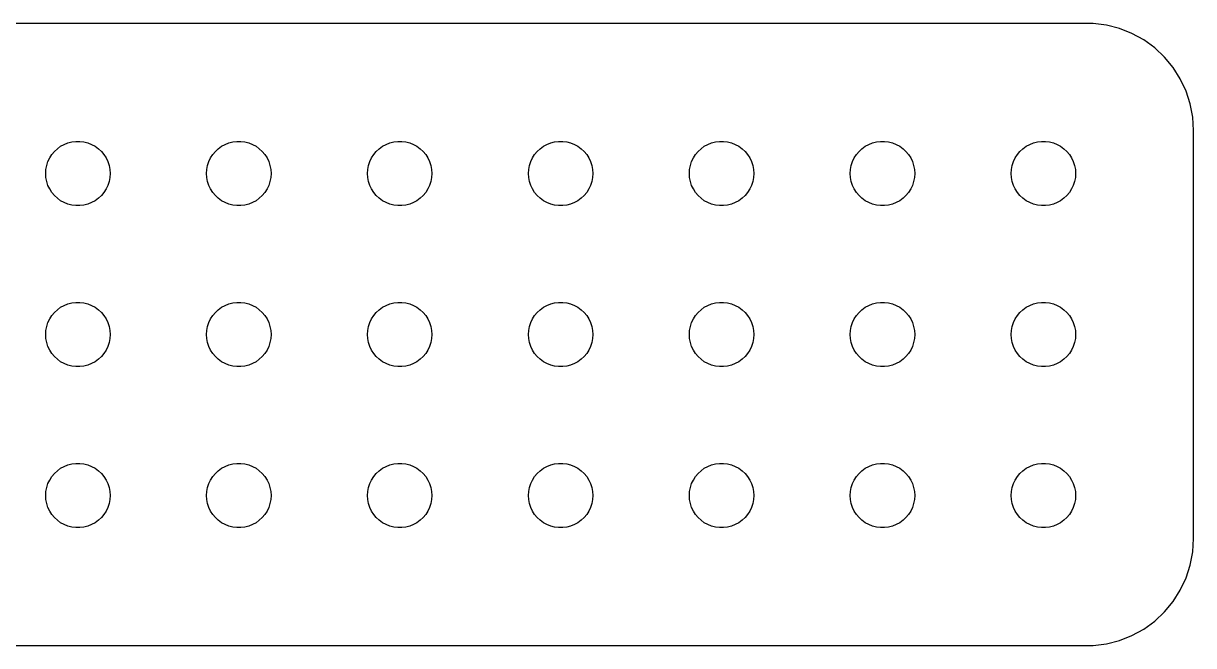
# Model space of a CAD drawing. Header units: metres. Extents: x -52 to 52, y -14 to 14.
# Drawn here: x -2.5 to 52, y -14.5 to 14.5 of the extents above; entities that cross this region are included whole.
import ezdxf

# ---------------------------------------------------------------- set-up
doc = ezdxf.new("R2010")
doc.units = ezdxf.units.M

msp = doc.modelspace()

# ---------------------------------------------------------------- linework, layer by layer
for p, q in [((47.3139, 14.4901), (-47.3139, 14.4901)), ((47.9369, 14.4114), (47.3139, 14.4901)), ((48.5451, 14.2553), (47.9369, 14.4114)), ((49.1289, 14.0241), (48.5451, 14.2553)), ((49.6791, 13.7216), (49.1289, 14.0241)), ((50.1871, 13.3526), (49.6791, 13.7216)), ((50.6448, 12.9227), (50.1871, 13.3526)), ((51.0451, 12.4389), (50.6448, 12.9227)), ((51.3815, 11.9088), (51.0451, 12.4389)), ((51.6489, 11.3406), (51.3815, 11.9088)), ((51.8429, 10.7434), (51.6489, 11.3406)), ((51.9606, 10.1267), (51.8429, 10.7434)), ((52, 9.5), (51.9606, 10.1267)), ((52, -9.5), (52, 9.5)), ((-0.956131, 8.65576), (-0.803726, 8.76648)), ((-0.803726, 8.76648), (-0.638657, 8.85724)), ((-0.638657, 8.85724), (-0.463516, 8.92657)), ((-0.463516, 8.92657), (-0.281067, 8.97342)), ((-0.281067, 8.97342), (-0.094177, 8.99704)), ((-0.094177, 8.99704), (0.094177, 8.99704)), ((0.094177, 8.99704), (0.281067, 8.97342)), ((0.281067, 8.97342), (0.463516, 8.92657)), ((0.463516, 8.92657), (0.638657, 8.85724)), ((0.638657, 8.85724), (0.803726, 8.76648)), ((0.803726, 8.76648), (0.956131, 8.65576)), ((6.54385, 8.65576), (6.69626, 8.76648)), ((6.69626, 8.76648), (6.86133, 8.85724)), ((6.86133, 8.85724), (7.03647, 8.92657)), ((7.03647, 8.92657), (7.21892, 8.97342)), ((7.21892, 8.97342), (7.40581, 8.99704)), ((7.40581, 8.99704), (7.59418, 8.99704)), ((7.59418, 8.99704), (7.78107, 8.97342)), ((7.78107, 8.97342), (7.96352, 8.92657)), ((7.96352, 8.92657), (8.13866, 8.85724)), ((8.13866, 8.85724), (8.30373, 8.76648)), ((8.30373, 8.76648), (8.45613, 8.65576)), ((14.0439, 8.65576), (14.1963, 8.76648)), ((14.1963, 8.76648), (14.3613, 8.85724)), ((14.3613, 8.85724), (14.5365, 8.92657)), ((14.5365, 8.92657), (14.7189, 8.97342)), ((14.7189, 8.97342), (14.9058, 8.99704)), ((14.9058, 8.99704), (15.0942, 8.99704)), ((15.0942, 8.99704), (15.2811, 8.97342)), ((15.2811, 8.97342), (15.4635, 8.92657)), ((15.4635, 8.92657), (15.6387, 8.85724)), ((15.6387, 8.85724), (15.8037, 8.76648)), ((15.8037, 8.76648), (15.9561, 8.65576)), ((21.5439, 8.65576), (21.6963, 8.76648)), ((21.6963, 8.76648), (21.8613, 8.85724)), ((21.8613, 8.85724), (22.0365, 8.92657)), ((22.0365, 8.92657), (22.2189, 8.97342)), ((22.2189, 8.97342), (22.4058, 8.99704)), ((22.4058, 8.99704), (22.5942, 8.99704)), ((22.5942, 8.99704), (22.7811, 8.97342)), ((22.7811, 8.97342), (22.9635, 8.92657)), ((22.9635, 8.92657), (23.1387, 8.85724)), ((23.1387, 8.85724), (23.3037, 8.76648)), ((23.3037, 8.76648), (23.4561, 8.65576)), ((29.0439, 8.65576), (29.1963, 8.76648)), ((29.1963, 8.76648), (29.3613, 8.85724)), ((29.3613, 8.85724), (29.5365, 8.92657)), ((29.5365, 8.92657), (29.7189, 8.97342)), ((29.7189, 8.97342), (29.9058, 8.99704)), ((29.9058, 8.99704), (30.0942, 8.99704)), ((30.0942, 8.99704), (30.2811, 8.97342)), ((30.2811, 8.97342), (30.4635, 8.92657)), ((30.4635, 8.92657), (30.6387, 8.85724)), ((30.6387, 8.85724), (30.8037, 8.76648)), ((30.8037, 8.76648), (30.9561, 8.65576)), ((36.5439, 8.65576), (36.6963, 8.76648)), ((36.6963, 8.76648), (36.8613, 8.85724)), ((36.8613, 8.85724), (37.0365, 8.92657)), ((37.0365, 8.92657), (37.2189, 8.97342)), ((37.2189, 8.97342), (37.4058, 8.99704)), ((37.4058, 8.99704), (37.5942, 8.99704)), ((37.5942, 8.99704), (37.7811, 8.97342)), ((37.7811, 8.97342), (37.9635, 8.92657)), ((37.9635, 8.92657), (38.1387, 8.85724)), ((38.1387, 8.85724), (38.3037, 8.76648)), ((38.3037, 8.76648), (38.4561, 8.65576)), ((44.0439, 8.65576), (44.1963, 8.76648)), ((44.1963, 8.76648), (44.3613, 8.85724)), ((44.3613, 8.85724), (44.5365, 8.92657)), ((44.5365, 8.92657), (44.7189, 8.97342)), ((44.7189, 8.97342), (44.9058, 8.99704)), ((44.9058, 8.99704), (45.0942, 8.99704)), ((45.0942, 8.99704), (45.2811, 8.97342)), ((45.2811, 8.97342), (45.4635, 8.92657)), ((45.4635, 8.92657), (45.6387, 8.85724)), ((45.6387, 8.85724), (45.8037, 8.76648)), ((45.8037, 8.76648), (45.9561, 8.65576)), ((-1.39465, 8.05219), (-1.31445, 8.22263)), ((-1.31445, 8.22263), (-1.21352, 8.38167)), ((-1.21352, 8.38167), (-1.09344, 8.52681)), ((-1.09344, 8.52681), (-0.956131, 8.65576)), ((0.956131, 8.65576), (1.09344, 8.52681)), ((1.09344, 8.52681), (1.21352, 8.38167)), ((1.21352, 8.38167), (1.31445, 8.22263)), ((1.31445, 8.22263), (1.39465, 8.05219)), ((6.10533, 8.05219), (6.18553, 8.22263)), ((6.18553, 8.22263), (6.28647, 8.38167)), ((6.28647, 8.38167), (6.40654, 8.52681)), ((6.40654, 8.52681), (6.54385, 8.65576)), ((8.45613, 8.65576), (8.59344, 8.52681)), ((8.59344, 8.52681), (8.71352, 8.38167)), ((8.71352, 8.38167), (8.81445, 8.22263)), ((8.81445, 8.22263), (8.89465, 8.05219)), ((13.6053, 8.05219), (13.6855, 8.22263)), ((13.6855, 8.22263), (13.7865, 8.38167)), ((13.7865, 8.38167), (13.9065, 8.52681)), ((13.9065, 8.52681), (14.0439, 8.65576)), ((15.9561, 8.65576), (16.0934, 8.52681)), ((16.0934, 8.52681), (16.2135, 8.38167)), ((16.2135, 8.38167), (16.3145, 8.22263)), ((16.3145, 8.22263), (16.3947, 8.05219)), ((21.1053, 8.05219), (21.1855, 8.22263)), ((21.1855, 8.22263), (21.2865, 8.38167)), ((21.2865, 8.38167), (21.4065, 8.52681)), ((21.4065, 8.52681), (21.5439, 8.65576)), ((23.4561, 8.65576), (23.5934, 8.52681)), ((23.5934, 8.52681), (23.7135, 8.38167)), ((23.7135, 8.38167), (23.8145, 8.22263)), ((23.8145, 8.22263), (23.8947, 8.05219)), ((28.6053, 8.05219), (28.6855, 8.22263)), ((28.6855, 8.22263), (28.7865, 8.38167)), ((28.7865, 8.38167), (28.9065, 8.52681)), ((28.9065, 8.52681), (29.0439, 8.65576)), ((30.9561, 8.65576), (31.0934, 8.52681)), ((31.0934, 8.52681), (31.2135, 8.38167)), ((31.2135, 8.38167), (31.3145, 8.22263)), ((31.3145, 8.22263), (31.3947, 8.05219)), ((36.1053, 8.05219), (36.1855, 8.22263)), ((36.1855, 8.22263), (36.2865, 8.38167)), ((36.2865, 8.38167), (36.4065, 8.52681)), ((36.4065, 8.52681), (36.5439, 8.65576)), ((38.4561, 8.65576), (38.5934, 8.52681)), ((38.5934, 8.52681), (38.7135, 8.38167)), ((38.7135, 8.38167), (38.8145, 8.22263)), ((38.8145, 8.22263), (38.8947, 8.05219)), ((43.6053, 8.05219), (43.6855, 8.22263)), ((43.6855, 8.22263), (43.7865, 8.38167)), ((43.7865, 8.38167), (43.9065, 8.52681)), ((43.9065, 8.52681), (44.0439, 8.65576)), ((45.9561, 8.65576), (46.0934, 8.52681)), ((46.0934, 8.52681), (46.2135, 8.38167)), ((46.2135, 8.38167), (46.3145, 8.22263)), ((46.3145, 8.22263), (46.3947, 8.05219)), ((-1.5, 7.5), (-1.48816, 7.68799)), ((-1.48816, 7.68799), (-1.45287, 7.87303)), ((-1.45287, 7.87303), (-1.39465, 8.05219)), ((1.39465, 8.05219), (1.45287, 7.87303)), ((1.45287, 7.87303), (1.48816, 7.68799)), ((1.48816, 7.68799), (1.5, 7.5)), ((6, 7.5), (6.01183, 7.68799)), ((6.01183, 7.68799), (6.04712, 7.87303)), ((6.04712, 7.87303), (6.10533, 8.05219)), ((8.89465, 8.05219), (8.95287, 7.87303)), ((8.95287, 7.87303), (8.98816, 7.68799)), ((8.98816, 7.68799), (9, 7.5)), ((13.5, 7.5), (13.5118, 7.68799)), ((13.5118, 7.68799), (13.5471, 7.87303)), ((13.5471, 7.87303), (13.6053, 8.05219)), ((16.3947, 8.05219), (16.4529, 7.87303)), ((16.4529, 7.87303), (16.4882, 7.68799)), ((16.4882, 7.68799), (16.5, 7.5)), ((21, 7.5), (21.0118, 7.68799)), ((21.0118, 7.68799), (21.0471, 7.87303)), ((21.0471, 7.87303), (21.1053, 8.05219)), ((23.8947, 8.05219), (23.9529, 7.87303)), ((23.9529, 7.87303), (23.9882, 7.68799)), ((23.9882, 7.68799), (24, 7.5)), ((28.5, 7.5), (28.5118, 7.68799)), ((28.5118, 7.68799), (28.5471, 7.87303)), ((28.5471, 7.87303), (28.6053, 8.05219)), ((31.3947, 8.05219), (31.4529, 7.87303)), ((31.4529, 7.87303), (31.4882, 7.68799)), ((31.4882, 7.68799), (31.5, 7.5)), ((36, 7.5), (36.0118, 7.68799)), ((36.0118, 7.68799), (36.0471, 7.87303)), ((36.0471, 7.87303), (36.1053, 8.05219)), ((38.8947, 8.05219), (38.9529, 7.87303)), ((38.9529, 7.87303), (38.9882, 7.68799)), ((38.9882, 7.68799), (39, 7.5)), ((43.5, 7.5), (43.5118, 7.68799)), ((43.5118, 7.68799), (43.5471, 7.87303)), ((43.5471, 7.87303), (43.6053, 8.05219)), ((46.3947, 8.05219), (46.4529, 7.87303)), ((46.4529, 7.87303), (46.4882, 7.68799)), ((46.4882, 7.68799), (46.5, 7.5)), ((-1.48816, 7.312), (-1.5, 7.5)), ((-1.45287, 7.12695), (-1.48816, 7.312)), ((-1.39465, 6.9478), (-1.45287, 7.12695)), ((1.45287, 7.12695), (1.39465, 6.9478)), ((1.48816, 7.312), (1.45287, 7.12695)), ((1.5, 7.5), (1.48816, 7.312)), ((6.01183, 7.312), (6, 7.5)), ((6.04712, 7.12695), (6.01183, 7.312)), ((6.10533, 6.9478), (6.04712, 7.12695)), ((8.95287, 7.12695), (8.89465, 6.9478)), ((8.98816, 7.312), (8.95287, 7.12695)), ((9, 7.5), (8.98816, 7.312)), ((13.5118, 7.312), (13.5, 7.5)), ((13.5471, 7.12695), (13.5118, 7.312)), ((13.6053, 6.9478), (13.5471, 7.12695)), ((16.4529, 7.12695), (16.3947, 6.9478)), ((16.4882, 7.312), (16.4529, 7.12695)), ((16.5, 7.5), (16.4882, 7.312)), ((21.0118, 7.312), (21, 7.5)), ((21.0471, 7.12695), (21.0118, 7.312)), ((21.1053, 6.9478), (21.0471, 7.12695)), ((23.9529, 7.12695), (23.8947, 6.9478)), ((23.9882, 7.312), (23.9529, 7.12695)), ((24, 7.5), (23.9882, 7.312)), ((28.5118, 7.312), (28.5, 7.5)), ((28.5471, 7.12695), (28.5118, 7.312)), ((28.6053, 6.9478), (28.5471, 7.12695)), ((31.4529, 7.12695), (31.3947, 6.9478)), ((31.4882, 7.312), (31.4529, 7.12695)), ((31.5, 7.5), (31.4882, 7.312)), ((36.0118, 7.312), (36, 7.5)), ((36.0471, 7.12695), (36.0118, 7.312)), ((36.1053, 6.9478), (36.0471, 7.12695)), ((38.9529, 7.12695), (38.8947, 6.9478)), ((38.9882, 7.312), (38.9529, 7.12695)), ((39, 7.5), (38.9882, 7.312)), ((43.5118, 7.312), (43.5, 7.5)), ((43.5471, 7.12695), (43.5118, 7.312)), ((43.6053, 6.9478), (43.5471, 7.12695)), ((46.4529, 7.12695), (46.3947, 6.9478)), ((46.4882, 7.312), (46.4529, 7.12695)), ((46.5, 7.5), (46.4882, 7.312)), ((-1.31445, 6.77736), (-1.39465, 6.9478)), ((-1.21352, 6.61832), (-1.31445, 6.77736)), ((-1.09344, 6.47318), (-1.21352, 6.61832)), ((1.21352, 6.61832), (1.09344, 6.47318)), ((1.31445, 6.77736), (1.21352, 6.61832)), ((1.39465, 6.9478), (1.31445, 6.77736)), ((6.18553, 6.77736), (6.10533, 6.9478)), ((6.28647, 6.61832), (6.18553, 6.77736)), ((6.40654, 6.47318), (6.28647, 6.61832)), ((8.71352, 6.61832), (8.59344, 6.47318)), ((8.81445, 6.77736), (8.71352, 6.61832)), ((8.89465, 6.9478), (8.81445, 6.77736)), ((13.6855, 6.77736), (13.6053, 6.9478)), ((13.7865, 6.61832), (13.6855, 6.77736)), ((13.9065, 6.47318), (13.7865, 6.61832)), ((16.2135, 6.61832), (16.0934, 6.47318)), ((16.3145, 6.77736), (16.2135, 6.61832)), ((16.3947, 6.9478), (16.3145, 6.77736)), ((21.1855, 6.77736), (21.1053, 6.9478)), ((21.2865, 6.61832), (21.1855, 6.77736)), ((21.4065, 6.47318), (21.2865, 6.61832)), ((23.7135, 6.61832), (23.5934, 6.47318)), ((23.8145, 6.77736), (23.7135, 6.61832)), ((23.8947, 6.9478), (23.8145, 6.77736)), ((28.6855, 6.77736), (28.6053, 6.9478)), ((28.7865, 6.61832), (28.6855, 6.77736)), ((28.9065, 6.47318), (28.7865, 6.61832)), ((31.2135, 6.61832), (31.0934, 6.47318)), ((31.3145, 6.77736), (31.2135, 6.61832)), ((31.3947, 6.9478), (31.3145, 6.77736)), ((36.1855, 6.77736), (36.1053, 6.9478)), ((36.2865, 6.61832), (36.1855, 6.77736)), ((36.4065, 6.47318), (36.2865, 6.61832)), ((38.7135, 6.61832), (38.5934, 6.47318)), ((38.8145, 6.77736), (38.7135, 6.61832)), ((38.8947, 6.9478), (38.8145, 6.77736)), ((43.6855, 6.77736), (43.6053, 6.9478)), ((43.7865, 6.61832), (43.6855, 6.77736)), ((43.9065, 6.47318), (43.7865, 6.61832)), ((46.2135, 6.61832), (46.0934, 6.47318)), ((46.3145, 6.77736), (46.2135, 6.61832)), ((46.3947, 6.9478), (46.3145, 6.77736)), ((-0.956131, 6.34422), (-1.09344, 6.47318)), ((-0.803726, 6.23351), (-0.956131, 6.34422)), ((-0.638657, 6.14275), (-0.803726, 6.23351)), ((-0.463516, 6.07341), (-0.638657, 6.14275)), ((-0.281067, 6.02657), (-0.463516, 6.07341)), ((-0.094177, 6.00294), (-0.281067, 6.02657)), ((0.094177, 6.00294), (-0.094177, 6.00294)), ((0.281067, 6.02657), (0.094177, 6.00294)), ((0.463516, 6.07341), (0.281067, 6.02657)), ((0.638657, 6.14275), (0.463516, 6.07341)), ((0.803726, 6.23351), (0.638657, 6.14275)), ((0.956131, 6.34422), (0.803726, 6.23351)), ((1.09344, 6.47318), (0.956131, 6.34422)), ((6.54385, 6.34422), (6.40654, 6.47318)), ((6.69626, 6.23351), (6.54385, 6.34422)), ((6.86133, 6.14275), (6.69626, 6.23351)), ((7.03647, 6.07341), (6.86133, 6.14275)), ((7.21892, 6.02657), (7.03647, 6.07341)), ((7.40581, 6.00294), (7.21892, 6.02657)), ((7.59418, 6.00294), (7.40581, 6.00294)), ((7.78107, 6.02657), (7.59418, 6.00294)), ((7.96352, 6.07341), (7.78107, 6.02657)), ((8.13866, 6.14275), (7.96352, 6.07341)), ((8.30373, 6.23351), (8.13866, 6.14275)), ((8.45613, 6.34422), (8.30373, 6.23351)), ((8.59344, 6.47318), (8.45613, 6.34422)), ((14.0439, 6.34422), (13.9065, 6.47318)), ((14.1963, 6.23351), (14.0439, 6.34422)), ((14.3613, 6.14275), (14.1963, 6.23351)), ((14.5365, 6.07341), (14.3613, 6.14275)), ((14.7189, 6.02657), (14.5365, 6.07341)), ((14.9058, 6.00294), (14.7189, 6.02657)), ((15.0942, 6.00294), (14.9058, 6.00294)), ((15.2811, 6.02657), (15.0942, 6.00294)), ((15.4635, 6.07341), (15.2811, 6.02657)), ((15.6387, 6.14275), (15.4635, 6.07341)), ((15.8037, 6.23351), (15.6387, 6.14275)), ((15.9561, 6.34422), (15.8037, 6.23351)), ((16.0934, 6.47318), (15.9561, 6.34422)), ((21.5439, 6.34422), (21.4065, 6.47318)), ((21.6963, 6.23351), (21.5439, 6.34422)), ((21.8613, 6.14275), (21.6963, 6.23351)), ((22.0365, 6.07341), (21.8613, 6.14275)), ((22.2189, 6.02657), (22.0365, 6.07341)), ((22.4058, 6.00294), (22.2189, 6.02657)), ((22.5942, 6.00294), (22.4058, 6.00294)), ((22.7811, 6.02657), (22.5942, 6.00294)), ((22.9635, 6.07341), (22.7811, 6.02657)), ((23.1387, 6.14275), (22.9635, 6.07341)), ((23.3037, 6.23351), (23.1387, 6.14275)), ((23.4561, 6.34422), (23.3037, 6.23351)), ((23.5934, 6.47318), (23.4561, 6.34422)), ((29.0439, 6.34422), (28.9065, 6.47318)), ((29.1963, 6.23351), (29.0439, 6.34422)), ((29.3613, 6.14275), (29.1963, 6.23351)), ((29.5365, 6.07341), (29.3613, 6.14275)), ((29.7189, 6.02657), (29.5365, 6.07341)), ((29.9058, 6.00294), (29.7189, 6.02657)), ((30.0942, 6.00294), (29.9058, 6.00294)), ((30.2811, 6.02657), (30.0942, 6.00294)), ((30.4635, 6.07341), (30.2811, 6.02657)), ((30.6387, 6.14275), (30.4635, 6.07341)), ((30.8037, 6.23351), (30.6387, 6.14275)), ((30.9561, 6.34422), (30.8037, 6.23351)), ((31.0934, 6.47318), (30.9561, 6.34422)), ((36.5439, 6.34422), (36.4065, 6.47318)), ((36.6963, 6.23351), (36.5439, 6.34422)), ((36.8613, 6.14275), (36.6963, 6.23351)), ((37.0365, 6.07341), (36.8613, 6.14275)), ((37.2189, 6.02657), (37.0365, 6.07341)), ((37.4058, 6.00294), (37.2189, 6.02657)), ((37.5942, 6.00294), (37.4058, 6.00294)), ((37.7811, 6.02657), (37.5942, 6.00294)), ((37.9635, 6.07341), (37.7811, 6.02657)), ((38.1387, 6.14275), (37.9635, 6.07341)), ((38.3037, 6.23351), (38.1387, 6.14275)), ((38.4561, 6.34422), (38.3037, 6.23351)), ((38.5934, 6.47318), (38.4561, 6.34422)), ((44.0439, 6.34422), (43.9065, 6.47318)), ((44.1963, 6.23351), (44.0439, 6.34422)), ((44.3613, 6.14275), (44.1963, 6.23351)), ((44.5365, 6.07341), (44.3613, 6.14275)), ((44.7189, 6.02657), (44.5365, 6.07341)), ((44.9058, 6.00294), (44.7189, 6.02657)), ((45.0942, 6.00294), (44.9058, 6.00294)), ((45.2811, 6.02657), (45.0942, 6.00294)), ((45.4635, 6.07341), (45.2811, 6.02657)), ((45.6387, 6.14275), (45.4635, 6.07341)), ((45.8037, 6.23351), (45.6387, 6.14275)), ((45.9561, 6.34422), (45.8037, 6.23351)), ((46.0934, 6.47318), (45.9561, 6.34422)), ((-1.09344, 1.02681), (-0.956131, 1.15576)), ((-0.956131, 1.15576), (-0.803726, 1.26648)), ((-0.803726, 1.26648), (-0.638657, 1.35724)), ((-0.638657, 1.35724), (-0.463516, 1.42657)), ((-0.463516, 1.42657), (-0.281067, 1.47342)), ((-0.281067, 1.47342), (-0.094177, 1.49704)), ((-0.094177, 1.49704), (0.094177, 1.49704)), ((0.094177, 1.49704), (0.281067, 1.47342)), ((0.281067, 1.47342), (0.463516, 1.42657)), ((0.463516, 1.42657), (0.638657, 1.35724)), ((0.638657, 1.35724), (0.803726, 1.26648)), ((0.803726, 1.26648), (0.956131, 1.15576)), ((0.956131, 1.15576), (1.09344, 1.02681)), ((6.40654, 1.02681), (6.54385, 1.15576)), ((6.54385, 1.15576), (6.69626, 1.26648)), ((6.69626, 1.26648), (6.86133, 1.35724)), ((6.86133, 1.35724), (7.03647, 1.42657)), ((7.03647, 1.42657), (7.21892, 1.47342)), ((7.21892, 1.47342), (7.40581, 1.49704)), ((7.40581, 1.49704), (7.59418, 1.49704)), ((7.59418, 1.49704), (7.78107, 1.47342)), ((7.78107, 1.47342), (7.96352, 1.42657)), ((7.96352, 1.42657), (8.13866, 1.35724)), ((8.13866, 1.35724), (8.30373, 1.26648)), ((8.30373, 1.26648), (8.45613, 1.15576)), ((8.45613, 1.15576), (8.59344, 1.02681)), ((13.9065, 1.02681), (14.0439, 1.15576)), ((14.0439, 1.15576), (14.1963, 1.26648)), ((14.1963, 1.26648), (14.3613, 1.35724)), ((14.3613, 1.35724), (14.5365, 1.42657)), ((14.5365, 1.42657), (14.7189, 1.47342)), ((14.7189, 1.47342), (14.9058, 1.49704)), ((14.9058, 1.49704), (15.0942, 1.49704)), ((15.0942, 1.49704), (15.2811, 1.47342)), ((15.2811, 1.47342), (15.4635, 1.42657)), ((15.4635, 1.42657), (15.6387, 1.35724)), ((15.6387, 1.35724), (15.8037, 1.26648)), ((15.8037, 1.26648), (15.9561, 1.15576)), ((15.9561, 1.15576), (16.0934, 1.02681)), ((21.4065, 1.02681), (21.5439, 1.15576)), ((21.5439, 1.15576), (21.6963, 1.26648)), ((21.6963, 1.26648), (21.8613, 1.35724)), ((21.8613, 1.35724), (22.0365, 1.42657)), ((22.0365, 1.42657), (22.2189, 1.47342)), ((22.2189, 1.47342), (22.4058, 1.49704)), ((22.4058, 1.49704), (22.5942, 1.49704)), ((22.5942, 1.49704), (22.7811, 1.47342)), ((22.7811, 1.47342), (22.9635, 1.42657)), ((22.9635, 1.42657), (23.1387, 1.35724)), ((23.1387, 1.35724), (23.3037, 1.26648)), ((23.3037, 1.26648), (23.4561, 1.15576)), ((23.4561, 1.15576), (23.5934, 1.02681)), ((28.9065, 1.02681), (29.0439, 1.15576)), ((29.0439, 1.15576), (29.1963, 1.26648)), ((29.1963, 1.26648), (29.3613, 1.35724)), ((29.3613, 1.35724), (29.5365, 1.42657)), ((29.5365, 1.42657), (29.7189, 1.47342)), ((29.7189, 1.47342), (29.9058, 1.49704)), ((29.9058, 1.49704), (30.0942, 1.49704)), ((30.0942, 1.49704), (30.2811, 1.47342)), ((30.2811, 1.47342), (30.4635, 1.42657)), ((30.4635, 1.42657), (30.6387, 1.35724)), ((30.6387, 1.35724), (30.8037, 1.26648)), ((30.8037, 1.26648), (30.9561, 1.15576)), ((30.9561, 1.15576), (31.0934, 1.02681)), ((36.4065, 1.02681), (36.5439, 1.15576)), ((36.5439, 1.15576), (36.6963, 1.26648)), ((36.6963, 1.26648), (36.8613, 1.35724)), ((36.8613, 1.35724), (37.0365, 1.42657)), ((37.0365, 1.42657), (37.2189, 1.47342)), ((37.2189, 1.47342), (37.4058, 1.49704)), ((37.4058, 1.49704), (37.5942, 1.49704)), ((37.5942, 1.49704), (37.7811, 1.47342)), ((37.7811, 1.47342), (37.9635, 1.42657)), ((37.9635, 1.42657), (38.1387, 1.35724)), ((38.1387, 1.35724), (38.3037, 1.26648)), ((38.3037, 1.26648), (38.4561, 1.15576)), ((38.4561, 1.15576), (38.5934, 1.02681)), ((43.9065, 1.02681), (44.0439, 1.15576)), ((44.0439, 1.15576), (44.1963, 1.26648)), ((44.1963, 1.26648), (44.3613, 1.35724)), ((44.3613, 1.35724), (44.5365, 1.42657)), ((44.5365, 1.42657), (44.7189, 1.47342)), ((44.7189, 1.47342), (44.9058, 1.49704)), ((44.9058, 1.49704), (45.0942, 1.49704)), ((45.0942, 1.49704), (45.2811, 1.47342)), ((45.2811, 1.47342), (45.4635, 1.42657)), ((45.4635, 1.42657), (45.6387, 1.35724)), ((45.6387, 1.35724), (45.8037, 1.26648)), ((45.8037, 1.26648), (45.9561, 1.15576)), ((45.9561, 1.15576), (46.0934, 1.02681)), ((-1.45287, 0.373032), (-1.39465, 0.552185)), ((-1.39465, 0.552185), (-1.31445, 0.722626)), ((-1.31445, 0.722626), (-1.21352, 0.881668)), ((-1.21352, 0.881668), (-1.09344, 1.02681)), ((1.09344, 1.02681), (1.21352, 0.881668)), ((1.21352, 0.881668), (1.31445, 0.722626)), ((1.31445, 0.722626), (1.39465, 0.552185)), ((1.39465, 0.552185), (1.45287, 0.373032)), ((6.04712, 0.373032), (6.10533, 0.552185)), ((6.10533, 0.552185), (6.18553, 0.722626)), ((6.18553, 0.722626), (6.28647, 0.881668)), ((6.28647, 0.881668), (6.40654, 1.02681)), ((8.59344, 1.02681), (8.71352, 0.881668)), ((8.71352, 0.881668), (8.81445, 0.722626)), ((8.81445, 0.722626), (8.89465, 0.552185)), ((8.89465, 0.552185), (8.95287, 0.373032)), ((13.5471, 0.373032), (13.6053, 0.552185)), ((13.6053, 0.552185), (13.6855, 0.722626)), ((13.6855, 0.722626), (13.7865, 0.881668)), ((13.7865, 0.881668), (13.9065, 1.02681)), ((16.0934, 1.02681), (16.2135, 0.881668)), ((16.2135, 0.881668), (16.3145, 0.722626)), ((16.3145, 0.722626), (16.3947, 0.552185)), ((16.3947, 0.552185), (16.4529, 0.373032)), ((21.0471, 0.373032), (21.1053, 0.552185)), ((21.1053, 0.552185), (21.1855, 0.722626)), ((21.1855, 0.722626), (21.2865, 0.881668)), ((21.2865, 0.881668), (21.4065, 1.02681)), ((23.5934, 1.02681), (23.7135, 0.881668)), ((23.7135, 0.881668), (23.8145, 0.722626)), ((23.8145, 0.722626), (23.8947, 0.552185)), ((23.8947, 0.552185), (23.9529, 0.373032)), ((28.5471, 0.373032), (28.6053, 0.552185)), ((28.6053, 0.552185), (28.6855, 0.722626)), ((28.6855, 0.722626), (28.7865, 0.881668)), ((28.7865, 0.881668), (28.9065, 1.02681)), ((31.0934, 1.02681), (31.2135, 0.881668)), ((31.2135, 0.881668), (31.3145, 0.722626)), ((31.3145, 0.722626), (31.3947, 0.552185)), ((31.3947, 0.552185), (31.4529, 0.373032)), ((36.0471, 0.373032), (36.1053, 0.552185)), ((36.1053, 0.552185), (36.1855, 0.722626)), ((36.1855, 0.722626), (36.2865, 0.881668)), ((36.2865, 0.881668), (36.4065, 1.02681)), ((38.5934, 1.02681), (38.7135, 0.881668)), ((38.7135, 0.881668), (38.8145, 0.722626)), ((38.8145, 0.722626), (38.8947, 0.552185)), ((38.8947, 0.552185), (38.9529, 0.373032)), ((43.5471, 0.373032), (43.6053, 0.552185)), ((43.6053, 0.552185), (43.6855, 0.722626)), ((43.6855, 0.722626), (43.7865, 0.881668)), ((43.7865, 0.881668), (43.9065, 1.02681)), ((46.0934, 1.02681), (46.2135, 0.881668)), ((46.2135, 0.881668), (46.3145, 0.722626)), ((46.3145, 0.722626), (46.3947, 0.552185)), ((46.3947, 0.552185), (46.4529, 0.373032)), ((-1.5, 0), (-1.48816, 0.187988)), ((-1.48816, -0.187988), (-1.5, 0)), ((-1.48816, 0.187988), (-1.45287, 0.373032)), ((1.45287, 0.373032), (1.48816, 0.187988)), ((1.48816, 0.187988), (1.5, 0)), ((1.5, 0), (1.48816, -0.187988)), ((6, 0), (6.01183, 0.187988)), ((6.01183, -0.187988), (6, 0)), ((6.01183, 0.187988), (6.04712, 0.373032)), ((8.95287, 0.373032), (8.98816, 0.187988)), ((8.98816, 0.187988), (9, 0)), ((9, 0), (8.98816, -0.187988)), ((13.5, 0), (13.5118, 0.187988)), ((13.5118, -0.187988), (13.5, 0)), ((13.5118, 0.187988), (13.5471, 0.373032)), ((16.4529, 0.373032), (16.4882, 0.187988)), ((16.4882, 0.187988), (16.5, 0)), ((16.5, 0), (16.4882, -0.187988)), ((21, 0), (21.0118, 0.187988)), ((21.0118, -0.187988), (21, 0)), ((21.0118, 0.187988), (21.0471, 0.373032)), ((23.9529, 0.373032), (23.9882, 0.187988)), ((23.9882, 0.187988), (24, 0)), ((24, 0), (23.9882, -0.187988)), ((28.5, 0), (28.5118, 0.187988)), ((28.5118, -0.187988), (28.5, 0)), ((28.5118, 0.187988), (28.5471, 0.373032)), ((31.4529, 0.373032), (31.4882, 0.187988)), ((31.4882, 0.187988), (31.5, 0)), ((31.5, 0), (31.4882, -0.187988)), ((36, 0), (36.0118, 0.187988)), ((36.0118, -0.187988), (36, 0)), ((36.0118, 0.187988), (36.0471, 0.373032)), ((38.9529, 0.373032), (38.9882, 0.187988)), ((38.9882, 0.187988), (39, 0)), ((39, 0), (38.9882, -0.187988)), ((43.5, 0), (43.5118, 0.187988)), ((43.5118, -0.187988), (43.5, 0)), ((43.5118, 0.187988), (43.5471, 0.373032)), ((46.4529, 0.373032), (46.4882, 0.187988)), ((46.4882, 0.187988), (46.5, 0)), ((46.5, 0), (46.4882, -0.187988)), ((-1.45287, -0.373032), (-1.48816, -0.187988)), ((-1.39465, -0.552185), (-1.45287, -0.373032)), ((1.45287, -0.373032), (1.39465, -0.552185)), ((1.48816, -0.187988), (1.45287, -0.373032)), ((6.04712, -0.373032), (6.01183, -0.187988)), ((6.10533, -0.552185), (6.04712, -0.373032)), ((8.95287, -0.373032), (8.89465, -0.552185)), ((8.98816, -0.187988), (8.95287, -0.373032)), ((13.5471, -0.373032), (13.5118, -0.187988)), ((13.6053, -0.552185), (13.5471, -0.373032)), ((16.4529, -0.373032), (16.3947, -0.552185)), ((16.4882, -0.187988), (16.4529, -0.373032)), ((21.0471, -0.373032), (21.0118, -0.187988)), ((21.1053, -0.552185), (21.0471, -0.373032)), ((23.9529, -0.373032), (23.8947, -0.552185)), ((23.9882, -0.187988), (23.9529, -0.373032)), ((28.5471, -0.373032), (28.5118, -0.187988)), ((28.6053, -0.552185), (28.5471, -0.373032)), ((31.4529, -0.373032), (31.3947, -0.552185)), ((31.4882, -0.187988), (31.4529, -0.373032)), ((36.0471, -0.373032), (36.0118, -0.187988)), ((36.1053, -0.552185), (36.0471, -0.373032)), ((38.9529, -0.373032), (38.8947, -0.552185)), ((38.9882, -0.187988), (38.9529, -0.373032)), ((43.5471, -0.373032), (43.5118, -0.187988)), ((43.6053, -0.552185), (43.5471, -0.373032)), ((46.4529, -0.373032), (46.3947, -0.552185)), ((46.4882, -0.187988), (46.4529, -0.373032)), ((-1.31445, -0.722626), (-1.39465, -0.552185)), ((-1.21352, -0.881668), (-1.31445, -0.722626)), ((-1.09344, -1.02681), (-1.21352, -0.881668)), ((-0.956131, -1.15576), (-1.09344, -1.02681)), ((1.09344, -1.02681), (0.956131, -1.15576)), ((1.21352, -0.881668), (1.09344, -1.02681)), ((1.31445, -0.722626), (1.21352, -0.881668)), ((1.39465, -0.552185), (1.31445, -0.722626)), ((6.18553, -0.722626), (6.10533, -0.552185)), ((6.28647, -0.881668), (6.18553, -0.722626)), ((6.40654, -1.02681), (6.28647, -0.881668)), ((6.54385, -1.15576), (6.40654, -1.02681)), ((8.59344, -1.02681), (8.45613, -1.15576)), ((8.71352, -0.881668), (8.59344, -1.02681)), ((8.81445, -0.722626), (8.71352, -0.881668)), ((8.89465, -0.552185), (8.81445, -0.722626)), ((13.6855, -0.722626), (13.6053, -0.552185)), ((13.7865, -0.881668), (13.6855, -0.722626)), ((13.9065, -1.02681), (13.7865, -0.881668)), ((14.0439, -1.15576), (13.9065, -1.02681)), ((16.0934, -1.02681), (15.9561, -1.15576)), ((16.2135, -0.881668), (16.0934, -1.02681)), ((16.3145, -0.722626), (16.2135, -0.881668)), ((16.3947, -0.552185), (16.3145, -0.722626)), ((21.1855, -0.722626), (21.1053, -0.552185)), ((21.2865, -0.881668), (21.1855, -0.722626)), ((21.4065, -1.02681), (21.2865, -0.881668)), ((21.5439, -1.15576), (21.4065, -1.02681)), ((23.5934, -1.02681), (23.4561, -1.15576)), ((23.7135, -0.881668), (23.5934, -1.02681)), ((23.8145, -0.722626), (23.7135, -0.881668)), ((23.8947, -0.552185), (23.8145, -0.722626)), ((28.6855, -0.722626), (28.6053, -0.552185)), ((28.7865, -0.881668), (28.6855, -0.722626)), ((28.9065, -1.02681), (28.7865, -0.881668)), ((29.0439, -1.15576), (28.9065, -1.02681)), ((31.0934, -1.02681), (30.9561, -1.15576)), ((31.2135, -0.881668), (31.0934, -1.02681)), ((31.3145, -0.722626), (31.2135, -0.881668)), ((31.3947, -0.552185), (31.3145, -0.722626)), ((36.1855, -0.722626), (36.1053, -0.552185)), ((36.2865, -0.881668), (36.1855, -0.722626)), ((36.4065, -1.02681), (36.2865, -0.881668)), ((36.5439, -1.15576), (36.4065, -1.02681)), ((38.5934, -1.02681), (38.4561, -1.15576)), ((38.7135, -0.881668), (38.5934, -1.02681)), ((38.8145, -0.722626), (38.7135, -0.881668)), ((38.8947, -0.552185), (38.8145, -0.722626)), ((43.6855, -0.722626), (43.6053, -0.552185)), ((43.7865, -0.881668), (43.6855, -0.722626)), ((43.9065, -1.02681), (43.7865, -0.881668)), ((44.0439, -1.15576), (43.9065, -1.02681)), ((46.0934, -1.02681), (45.9561, -1.15576)), ((46.2135, -0.881668), (46.0934, -1.02681)), ((46.3145, -0.722626), (46.2135, -0.881668)), ((46.3947, -0.552185), (46.3145, -0.722626)), ((-0.803726, -1.26648), (-0.956131, -1.15576)), ((-0.638657, -1.35724), (-0.803726, -1.26648)), ((-0.463516, -1.42657), (-0.638657, -1.35724)), ((-0.281067, -1.47342), (-0.463516, -1.42657)), ((-0.094177, -1.49704), (-0.281067, -1.47342)), ((0.094177, -1.49704), (-0.094177, -1.49704)), ((0.281067, -1.47342), (0.094177, -1.49704)), ((0.463516, -1.42657), (0.281067, -1.47342)), ((0.638657, -1.35724), (0.463516, -1.42657)), ((0.803726, -1.26648), (0.638657, -1.35724)), ((0.956131, -1.15576), (0.803726, -1.26648)), ((6.69626, -1.26648), (6.54385, -1.15576)), ((6.86133, -1.35724), (6.69626, -1.26648)), ((7.03647, -1.42657), (6.86133, -1.35724)), ((7.21892, -1.47342), (7.03647, -1.42657)), ((7.40581, -1.49704), (7.21892, -1.47342)), ((7.59418, -1.49704), (7.40581, -1.49704)), ((7.78107, -1.47342), (7.59418, -1.49704)), ((7.96352, -1.42657), (7.78107, -1.47342)), ((8.13866, -1.35724), (7.96352, -1.42657)), ((8.30373, -1.26648), (8.13866, -1.35724)), ((8.45613, -1.15576), (8.30373, -1.26648)), ((14.1963, -1.26648), (14.0439, -1.15576)), ((14.3613, -1.35724), (14.1963, -1.26648)), ((14.5365, -1.42657), (14.3613, -1.35724)), ((14.7189, -1.47342), (14.5365, -1.42657)), ((14.9058, -1.49704), (14.7189, -1.47342)), ((15.0942, -1.49704), (14.9058, -1.49704)), ((15.2811, -1.47342), (15.0942, -1.49704)), ((15.4635, -1.42657), (15.2811, -1.47342)), ((15.6387, -1.35724), (15.4635, -1.42657)), ((15.8037, -1.26648), (15.6387, -1.35724)), ((15.9561, -1.15576), (15.8037, -1.26648)), ((21.6963, -1.26648), (21.5439, -1.15576)), ((21.8613, -1.35724), (21.6963, -1.26648)), ((22.0365, -1.42657), (21.8613, -1.35724)), ((22.2189, -1.47342), (22.0365, -1.42657)), ((22.4058, -1.49704), (22.2189, -1.47342)), ((22.5942, -1.49704), (22.4058, -1.49704)), ((22.7811, -1.47342), (22.5942, -1.49704)), ((22.9635, -1.42657), (22.7811, -1.47342)), ((23.1387, -1.35724), (22.9635, -1.42657)), ((23.3037, -1.26648), (23.1387, -1.35724)), ((23.4561, -1.15576), (23.3037, -1.26648)), ((29.1963, -1.26648), (29.0439, -1.15576)), ((29.3613, -1.35724), (29.1963, -1.26648)), ((29.5365, -1.42657), (29.3613, -1.35724)), ((29.7189, -1.47342), (29.5365, -1.42657)), ((29.9058, -1.49704), (29.7189, -1.47342)), ((30.0942, -1.49704), (29.9058, -1.49704)), ((30.2811, -1.47342), (30.0942, -1.49704)), ((30.4635, -1.42657), (30.2811, -1.47342)), ((30.6387, -1.35724), (30.4635, -1.42657)), ((30.8037, -1.26648), (30.6387, -1.35724)), ((30.9561, -1.15576), (30.8037, -1.26648)), ((36.6963, -1.26648), (36.5439, -1.15576)), ((36.8613, -1.35724), (36.6963, -1.26648)), ((37.0365, -1.42657), (36.8613, -1.35724)), ((37.2189, -1.47342), (37.0365, -1.42657)), ((37.4058, -1.49704), (37.2189, -1.47342)), ((37.5942, -1.49704), (37.4058, -1.49704)), ((37.7811, -1.47342), (37.5942, -1.49704)), ((37.9635, -1.42657), (37.7811, -1.47342)), ((38.1387, -1.35724), (37.9635, -1.42657)), ((38.3037, -1.26648), (38.1387, -1.35724)), ((38.4561, -1.15576), (38.3037, -1.26648)), ((44.1963, -1.26648), (44.0439, -1.15576)), ((44.3613, -1.35724), (44.1963, -1.26648)), ((44.5365, -1.42657), (44.3613, -1.35724)), ((44.7189, -1.47342), (44.5365, -1.42657)), ((44.9058, -1.49704), (44.7189, -1.47342)), ((45.0942, -1.49704), (44.9058, -1.49704)), ((45.2811, -1.47342), (45.0942, -1.49704)), ((45.4635, -1.42657), (45.2811, -1.47342)), ((45.6387, -1.35724), (45.4635, -1.42657)), ((45.8037, -1.26648), (45.6387, -1.35724)), ((45.9561, -1.15576), (45.8037, -1.26648)), ((-1.21352, -6.61832), (-1.09344, -6.47318)), ((-1.09344, -6.47318), (-0.956131, -6.34422)), ((-0.956131, -6.34422), (-0.803726, -6.23351)), ((-0.803726, -6.23351), (-0.638657, -6.14275)), ((-0.638657, -6.14275), (-0.463516, -6.07341)), ((-0.463516, -6.07341), (-0.281067, -6.02657)), ((-0.281067, -6.02657), (-0.094177, -6.00294)), ((-0.094177, -6.00294), (0.094177, -6.00294)), ((0.094177, -6.00294), (0.281067, -6.02657)), ((0.281067, -6.02657), (0.463516, -6.07341)), ((0.463516, -6.07341), (0.638657, -6.14275)), ((0.638657, -6.14275), (0.803726, -6.23351)), ((0.803726, -6.23351), (0.956131, -6.34422)), ((0.956131, -6.34422), (1.09344, -6.47318)), ((1.09344, -6.47318), (1.21352, -6.61832)), ((6.28647, -6.61832), (6.40654, -6.47318)), ((6.40654, -6.47318), (6.54385, -6.34422)), ((6.54385, -6.34422), (6.69626, -6.23351)), ((6.69626, -6.23351), (6.86133, -6.14275)), ((6.86133, -6.14275), (7.03647, -6.07341)), ((7.03647, -6.07341), (7.21892, -6.02657)), ((7.21892, -6.02657), (7.40581, -6.00294)), ((7.40581, -6.00294), (7.59418, -6.00294)), ((7.59418, -6.00294), (7.78107, -6.02657)), ((7.78107, -6.02657), (7.96352, -6.07341)), ((7.96352, -6.07341), (8.13866, -6.14275)), ((8.13866, -6.14275), (8.30373, -6.23351)), ((8.30373, -6.23351), (8.45613, -6.34422)), ((8.45613, -6.34422), (8.59344, -6.47318)), ((8.59344, -6.47318), (8.71352, -6.61832)), ((13.7865, -6.61832), (13.9065, -6.47318)), ((13.9065, -6.47318), (14.0439, -6.34422)), ((14.0439, -6.34422), (14.1963, -6.23351)), ((14.1963, -6.23351), (14.3613, -6.14275)), ((14.3613, -6.14275), (14.5365, -6.07341)), ((14.5365, -6.07341), (14.7189, -6.02657)), ((14.7189, -6.02657), (14.9058, -6.00294)), ((14.9058, -6.00294), (15.0942, -6.00294)), ((15.0942, -6.00294), (15.2811, -6.02657)), ((15.2811, -6.02657), (15.4635, -6.07341)), ((15.4635, -6.07341), (15.6387, -6.14275)), ((15.6387, -6.14275), (15.8037, -6.23351)), ((15.8037, -6.23351), (15.9561, -6.34422)), ((15.9561, -6.34422), (16.0934, -6.47318)), ((16.0934, -6.47318), (16.2135, -6.61832)), ((21.2865, -6.61832), (21.4065, -6.47318)), ((21.4065, -6.47318), (21.5439, -6.34422)), ((21.5439, -6.34422), (21.6963, -6.23351)), ((21.6963, -6.23351), (21.8613, -6.14275)), ((21.8613, -6.14275), (22.0365, -6.07341)), ((22.0365, -6.07341), (22.2189, -6.02657)), ((22.2189, -6.02657), (22.4058, -6.00294)), ((22.4058, -6.00294), (22.5942, -6.00294)), ((22.5942, -6.00294), (22.7811, -6.02657)), ((22.7811, -6.02657), (22.9635, -6.07341)), ((22.9635, -6.07341), (23.1387, -6.14275)), ((23.1387, -6.14275), (23.3037, -6.23351)), ((23.3037, -6.23351), (23.4561, -6.34422)), ((23.4561, -6.34422), (23.5934, -6.47318)), ((23.5934, -6.47318), (23.7135, -6.61832)), ((28.7865, -6.61832), (28.9065, -6.47318)), ((28.9065, -6.47318), (29.0439, -6.34422)), ((29.0439, -6.34422), (29.1963, -6.23351)), ((29.1963, -6.23351), (29.3613, -6.14275)), ((29.3613, -6.14275), (29.5365, -6.07341)), ((29.5365, -6.07341), (29.7189, -6.02657)), ((29.7189, -6.02657), (29.9058, -6.00294)), ((29.9058, -6.00294), (30.0942, -6.00294)), ((30.0942, -6.00294), (30.2811, -6.02657)), ((30.2811, -6.02657), (30.4635, -6.07341)), ((30.4635, -6.07341), (30.6387, -6.14275)), ((30.6387, -6.14275), (30.8037, -6.23351)), ((30.8037, -6.23351), (30.9561, -6.34422)), ((30.9561, -6.34422), (31.0934, -6.47318)), ((31.0934, -6.47318), (31.2135, -6.61832)), ((36.2865, -6.61832), (36.4065, -6.47318)), ((36.4065, -6.47318), (36.5439, -6.34422)), ((36.5439, -6.34422), (36.6963, -6.23351)), ((36.6963, -6.23351), (36.8613, -6.14275)), ((36.8613, -6.14275), (37.0365, -6.07341)), ((37.0365, -6.07341), (37.2189, -6.02657)), ((37.2189, -6.02657), (37.4058, -6.00294)), ((37.4058, -6.00294), (37.5942, -6.00294)), ((37.5942, -6.00294), (37.7811, -6.02657)), ((37.7811, -6.02657), (37.9635, -6.07341)), ((37.9635, -6.07341), (38.1387, -6.14275)), ((38.1387, -6.14275), (38.3037, -6.23351)), ((38.3037, -6.23351), (38.4561, -6.34422)), ((38.4561, -6.34422), (38.5934, -6.47318)), ((38.5934, -6.47318), (38.7135, -6.61832)), ((43.7865, -6.61832), (43.9065, -6.47318)), ((43.9065, -6.47318), (44.0439, -6.34422)), ((44.0439, -6.34422), (44.1963, -6.23351)), ((44.1963, -6.23351), (44.3613, -6.14275)), ((44.3613, -6.14275), (44.5365, -6.07341)), ((44.5365, -6.07341), (44.7189, -6.02657)), ((44.7189, -6.02657), (44.9058, -6.00294)), ((44.9058, -6.00294), (45.0942, -6.00294)), ((45.0942, -6.00294), (45.2811, -6.02657)), ((45.2811, -6.02657), (45.4635, -6.07341)), ((45.4635, -6.07341), (45.6387, -6.14275)), ((45.6387, -6.14275), (45.8037, -6.23351)), ((45.8037, -6.23351), (45.9561, -6.34422)), ((45.9561, -6.34422), (46.0934, -6.47318)), ((46.0934, -6.47318), (46.2135, -6.61832)), ((-1.45287, -7.12695), (-1.39465, -6.9478)), ((-1.39465, -6.9478), (-1.31445, -6.77736)), ((-1.31445, -6.77736), (-1.21352, -6.61832)), ((1.21352, -6.61832), (1.31445, -6.77736)), ((1.31445, -6.77736), (1.39465, -6.9478)), ((1.39465, -6.9478), (1.45287, -7.12695)), ((6.04712, -7.12695), (6.10533, -6.9478)), ((6.10533, -6.9478), (6.18553, -6.77736)), ((6.18553, -6.77736), (6.28647, -6.61832)), ((8.71352, -6.61832), (8.81445, -6.77736)), ((8.81445, -6.77736), (8.89465, -6.9478)), ((8.89465, -6.9478), (8.95287, -7.12695)), ((13.5471, -7.12695), (13.6053, -6.9478)), ((13.6053, -6.9478), (13.6855, -6.77736)), ((13.6855, -6.77736), (13.7865, -6.61832)), ((16.2135, -6.61832), (16.3145, -6.77736)), ((16.3145, -6.77736), (16.3947, -6.9478)), ((16.3947, -6.9478), (16.4529, -7.12695)), ((21.0471, -7.12695), (21.1053, -6.9478)), ((21.1053, -6.9478), (21.1855, -6.77736)), ((21.1855, -6.77736), (21.2865, -6.61832)), ((23.7135, -6.61832), (23.8145, -6.77736)), ((23.8145, -6.77736), (23.8947, -6.9478)), ((23.8947, -6.9478), (23.9529, -7.12695)), ((28.5471, -7.12695), (28.6053, -6.9478)), ((28.6053, -6.9478), (28.6855, -6.77736)), ((28.6855, -6.77736), (28.7865, -6.61832)), ((31.2135, -6.61832), (31.3145, -6.77736)), ((31.3145, -6.77736), (31.3947, -6.9478)), ((31.3947, -6.9478), (31.4529, -7.12695)), ((36.0471, -7.12695), (36.1053, -6.9478)), ((36.1053, -6.9478), (36.1855, -6.77736)), ((36.1855, -6.77736), (36.2865, -6.61832)), ((38.7135, -6.61832), (38.8145, -6.77736)), ((38.8145, -6.77736), (38.8947, -6.9478)), ((38.8947, -6.9478), (38.9529, -7.12695)), ((43.5471, -7.12695), (43.6053, -6.9478)), ((43.6053, -6.9478), (43.6855, -6.77736)), ((43.6855, -6.77736), (43.7865, -6.61832)), ((46.2135, -6.61832), (46.3145, -6.77736)), ((46.3145, -6.77736), (46.3947, -6.9478)), ((46.3947, -6.9478), (46.4529, -7.12695)), ((-1.5, -7.5), (-1.48816, -7.312)), ((-1.48816, -7.68799), (-1.5, -7.5)), ((-1.48816, -7.312), (-1.45287, -7.12695)), ((1.45287, -7.12695), (1.48816, -7.312)), ((1.48816, -7.312), (1.5, -7.5)), ((1.5, -7.5), (1.48816, -7.68799)), ((6, -7.5), (6.01183, -7.312)), ((6.01183, -7.68799), (6, -7.5)), ((6.01183, -7.312), (6.04712, -7.12695)), ((8.95287, -7.12695), (8.98816, -7.312)), ((8.98816, -7.312), (9, -7.5)), ((9, -7.5), (8.98816, -7.68799)), ((13.5, -7.5), (13.5118, -7.312)), ((13.5118, -7.68799), (13.5, -7.5)), ((13.5118, -7.312), (13.5471, -7.12695)), ((16.4529, -7.12695), (16.4882, -7.312)), ((16.4882, -7.312), (16.5, -7.5)), ((16.5, -7.5), (16.4882, -7.68799)), ((21, -7.5), (21.0118, -7.312)), ((21.0118, -7.68799), (21, -7.5)), ((21.0118, -7.312), (21.0471, -7.12695)), ((23.9529, -7.12695), (23.9882, -7.312)), ((23.9882, -7.312), (24, -7.5)), ((24, -7.5), (23.9882, -7.68799)), ((28.5, -7.5), (28.5118, -7.312)), ((28.5118, -7.68799), (28.5, -7.5)), ((28.5118, -7.312), (28.5471, -7.12695)), ((31.4529, -7.12695), (31.4882, -7.312)), ((31.4882, -7.312), (31.5, -7.5)), ((31.5, -7.5), (31.4882, -7.68799)), ((36, -7.5), (36.0118, -7.312)), ((36.0118, -7.68799), (36, -7.5)), ((36.0118, -7.312), (36.0471, -7.12695)), ((38.9529, -7.12695), (38.9882, -7.312)), ((38.9882, -7.312), (39, -7.5)), ((39, -7.5), (38.9882, -7.68799)), ((43.5, -7.5), (43.5118, -7.312)), ((43.5118, -7.68799), (43.5, -7.5)), ((43.5118, -7.312), (43.5471, -7.12695)), ((46.4529, -7.12695), (46.4882, -7.312)), ((46.4882, -7.312), (46.5, -7.5)), ((46.5, -7.5), (46.4882, -7.68799)), ((-1.45287, -7.87303), (-1.48816, -7.68799)), ((-1.39465, -8.05219), (-1.45287, -7.87303)), ((-1.31445, -8.22263), (-1.39465, -8.05219)), ((1.39465, -8.05219), (1.31445, -8.22263)), ((1.45287, -7.87303), (1.39465, -8.05219)), ((1.48816, -7.68799), (1.45287, -7.87303)), ((6.04712, -7.87303), (6.01183, -7.68799)), ((6.10533, -8.05219), (6.04712, -7.87303)), ((6.18553, -8.22263), (6.10533, -8.05219)), ((8.89465, -8.05219), (8.81445, -8.22263)), ((8.95287, -7.87303), (8.89465, -8.05219)), ((8.98816, -7.68799), (8.95287, -7.87303)), ((13.5471, -7.87303), (13.5118, -7.68799)), ((13.6053, -8.05219), (13.5471, -7.87303)), ((13.6855, -8.22263), (13.6053, -8.05219)), ((16.3947, -8.05219), (16.3145, -8.22263)), ((16.4529, -7.87303), (16.3947, -8.05219)), ((16.4882, -7.68799), (16.4529, -7.87303)), ((21.0471, -7.87303), (21.0118, -7.68799)), ((21.1053, -8.05219), (21.0471, -7.87303)), ((21.1855, -8.22263), (21.1053, -8.05219)), ((23.8947, -8.05219), (23.8145, -8.22263)), ((23.9529, -7.87303), (23.8947, -8.05219)), ((23.9882, -7.68799), (23.9529, -7.87303)), ((28.5471, -7.87303), (28.5118, -7.68799)), ((28.6053, -8.05219), (28.5471, -7.87303)), ((28.6855, -8.22263), (28.6053, -8.05219)), ((31.3947, -8.05219), (31.3145, -8.22263)), ((31.4529, -7.87303), (31.3947, -8.05219)), ((31.4882, -7.68799), (31.4529, -7.87303)), ((36.0471, -7.87303), (36.0118, -7.68799)), ((36.1053, -8.05219), (36.0471, -7.87303)), ((36.1855, -8.22263), (36.1053, -8.05219)), ((38.8947, -8.05219), (38.8145, -8.22263)), ((38.9529, -7.87303), (38.8947, -8.05219)), ((38.9882, -7.68799), (38.9529, -7.87303)), ((43.5471, -7.87303), (43.5118, -7.68799)), ((43.6053, -8.05219), (43.5471, -7.87303)), ((43.6855, -8.22263), (43.6053, -8.05219)), ((46.3947, -8.05219), (46.3145, -8.22263)), ((46.4529, -7.87303), (46.3947, -8.05219)), ((46.4882, -7.68799), (46.4529, -7.87303)), ((-1.21352, -8.38167), (-1.31445, -8.22263)), ((-1.09344, -8.52681), (-1.21352, -8.38167)), ((-0.956131, -8.65576), (-1.09344, -8.52681)), ((-0.803726, -8.76648), (-0.956131, -8.65576)), ((0.956131, -8.65576), (0.803726, -8.76648)), ((1.09344, -8.52681), (0.956131, -8.65576)), ((1.21352, -8.38167), (1.09344, -8.52681)), ((1.31445, -8.22263), (1.21352, -8.38167)), ((6.28647, -8.38167), (6.18553, -8.22263)), ((6.40654, -8.52681), (6.28647, -8.38167)), ((6.54385, -8.65576), (6.40654, -8.52681)), ((6.69626, -8.76648), (6.54385, -8.65576)), ((8.45613, -8.65576), (8.30373, -8.76648)), ((8.59344, -8.52681), (8.45613, -8.65576)), ((8.71352, -8.38167), (8.59344, -8.52681)), ((8.81445, -8.22263), (8.71352, -8.38167)), ((13.7865, -8.38167), (13.6855, -8.22263)), ((13.9065, -8.52681), (13.7865, -8.38167)), ((14.0439, -8.65576), (13.9065, -8.52681)), ((14.1963, -8.76648), (14.0439, -8.65576)), ((15.9561, -8.65576), (15.8037, -8.76648)), ((16.0934, -8.52681), (15.9561, -8.65576)), ((16.2135, -8.38167), (16.0934, -8.52681)), ((16.3145, -8.22263), (16.2135, -8.38167)), ((21.2865, -8.38167), (21.1855, -8.22263)), ((21.4065, -8.52681), (21.2865, -8.38167)), ((21.5439, -8.65576), (21.4065, -8.52681)), ((21.6963, -8.76648), (21.5439, -8.65576)), ((23.4561, -8.65576), (23.3037, -8.76648)), ((23.5934, -8.52681), (23.4561, -8.65576)), ((23.7135, -8.38167), (23.5934, -8.52681)), ((23.8145, -8.22263), (23.7135, -8.38167)), ((28.7865, -8.38167), (28.6855, -8.22263)), ((28.9065, -8.52681), (28.7865, -8.38167)), ((29.0439, -8.65576), (28.9065, -8.52681)), ((29.1963, -8.76648), (29.0439, -8.65576)), ((30.9561, -8.65576), (30.8037, -8.76648)), ((31.0934, -8.52681), (30.9561, -8.65576)), ((31.2135, -8.38167), (31.0934, -8.52681)), ((31.3145, -8.22263), (31.2135, -8.38167)), ((36.2865, -8.38167), (36.1855, -8.22263)), ((36.4065, -8.52681), (36.2865, -8.38167)), ((36.5439, -8.65576), (36.4065, -8.52681)), ((36.6963, -8.76648), (36.5439, -8.65576)), ((38.4561, -8.65576), (38.3037, -8.76648)), ((38.5934, -8.52681), (38.4561, -8.65576)), ((38.7135, -8.38167), (38.5934, -8.52681)), ((38.8145, -8.22263), (38.7135, -8.38167)), ((43.7865, -8.38167), (43.6855, -8.22263)), ((43.9065, -8.52681), (43.7865, -8.38167)), ((44.0439, -8.65576), (43.9065, -8.52681)), ((44.1963, -8.76648), (44.0439, -8.65576)), ((45.9561, -8.65576), (45.8037, -8.76648)), ((46.0934, -8.52681), (45.9561, -8.65576)), ((46.2135, -8.38167), (46.0934, -8.52681)), ((46.3145, -8.22263), (46.2135, -8.38167)), ((-0.638657, -8.85724), (-0.803726, -8.76648)), ((-0.463516, -8.92657), (-0.638657, -8.85724)), ((-0.281067, -8.97342), (-0.463516, -8.92657)), ((-0.094177, -8.99704), (-0.281067, -8.97342)), ((0.094177, -8.99704), (-0.094177, -8.99704)), ((0.281067, -8.97342), (0.094177, -8.99704)), ((0.463516, -8.92657), (0.281067, -8.97342)), ((0.638657, -8.85724), (0.463516, -8.92657)), ((0.803726, -8.76648), (0.638657, -8.85724)), ((6.86133, -8.85724), (6.69626, -8.76648)), ((7.03647, -8.92657), (6.86133, -8.85724)), ((7.21892, -8.97342), (7.03647, -8.92657)), ((7.40581, -8.99704), (7.21892, -8.97342)), ((7.59418, -8.99704), (7.40581, -8.99704)), ((7.78107, -8.97342), (7.59418, -8.99704)), ((7.96352, -8.92657), (7.78107, -8.97342)), ((8.13866, -8.85724), (7.96352, -8.92657)), ((8.30373, -8.76648), (8.13866, -8.85724)), ((14.3613, -8.85724), (14.1963, -8.76648)), ((14.5365, -8.92657), (14.3613, -8.85724)), ((14.7189, -8.97342), (14.5365, -8.92657)), ((14.9058, -8.99704), (14.7189, -8.97342)), ((15.0942, -8.99704), (14.9058, -8.99704)), ((15.2811, -8.97342), (15.0942, -8.99704)), ((15.4635, -8.92657), (15.2811, -8.97342)), ((15.6387, -8.85724), (15.4635, -8.92657)), ((15.8037, -8.76648), (15.6387, -8.85724)), ((21.8613, -8.85724), (21.6963, -8.76648)), ((22.0365, -8.92657), (21.8613, -8.85724)), ((22.2189, -8.97342), (22.0365, -8.92657)), ((22.4058, -8.99704), (22.2189, -8.97342)), ((22.5942, -8.99704), (22.4058, -8.99704)), ((22.7811, -8.97342), (22.5942, -8.99704)), ((22.9635, -8.92657), (22.7811, -8.97342)), ((23.1387, -8.85724), (22.9635, -8.92657)), ((23.3037, -8.76648), (23.1387, -8.85724)), ((29.3613, -8.85724), (29.1963, -8.76648)), ((29.5365, -8.92657), (29.3613, -8.85724)), ((29.7189, -8.97342), (29.5365, -8.92657)), ((29.9058, -8.99704), (29.7189, -8.97342)), ((30.0942, -8.99704), (29.9058, -8.99704)), ((30.2811, -8.97342), (30.0942, -8.99704)), ((30.4635, -8.92657), (30.2811, -8.97342)), ((30.6387, -8.85724), (30.4635, -8.92657)), ((30.8037, -8.76648), (30.6387, -8.85724)), ((36.8613, -8.85724), (36.6963, -8.76648)), ((37.0365, -8.92657), (36.8613, -8.85724)), ((37.2189, -8.97342), (37.0365, -8.92657)), ((37.4058, -8.99704), (37.2189, -8.97342)), ((37.5942, -8.99704), (37.4058, -8.99704)), ((37.7811, -8.97342), (37.5942, -8.99704)), ((37.9635, -8.92657), (37.7811, -8.97342)), ((38.1387, -8.85724), (37.9635, -8.92657)), ((38.3037, -8.76648), (38.1387, -8.85724)), ((44.3613, -8.85724), (44.1963, -8.76648)), ((44.5365, -8.92657), (44.3613, -8.85724)), ((44.7189, -8.97342), (44.5365, -8.92657)), ((44.9058, -8.99704), (44.7189, -8.97342)), ((45.0942, -8.99704), (44.9058, -8.99704)), ((45.2811, -8.97342), (45.0942, -8.99704)), ((45.4635, -8.92657), (45.2811, -8.97342)), ((45.6387, -8.85724), (45.4635, -8.92657)), ((45.8037, -8.76648), (45.6387, -8.85724)), ((51.9606, -10.1267), (52, -9.5)), ((51.8429, -10.7434), (51.9606, -10.1267)), ((51.6489, -11.3406), (51.8429, -10.7434)), ((51.3815, -11.9088), (51.6489, -11.3406)), ((51.0451, -12.4389), (51.3815, -11.9088)), ((50.6448, -12.9227), (51.0451, -12.4389)), ((50.1871, -13.3526), (50.6448, -12.9227)), ((49.6791, -13.7216), (50.1871, -13.3526)), ((48.5451, -14.2553), (49.1289, -14.0241)), ((49.1289, -14.0241), (49.6791, -13.7216)), ((-47.3139, -14.4901), (47.3139, -14.4901)), ((47.3139, -14.4901), (47.9369, -14.4114)), ((47.9369, -14.4114), (48.5451, -14.2553))]:
    msp.add_line(p, q)

doc.saveas('drawing.dxf')
